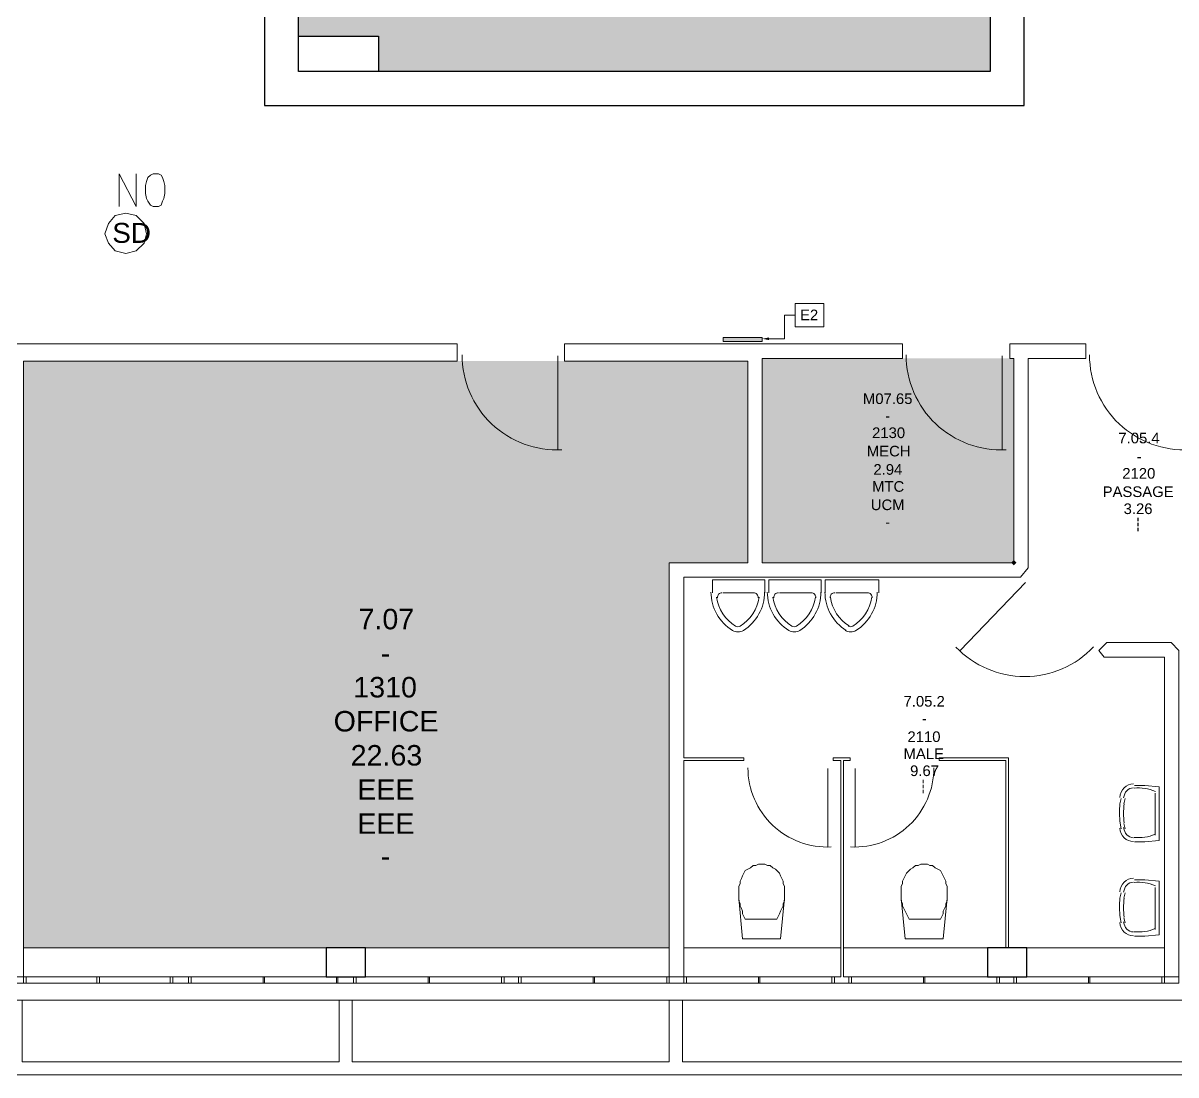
# Model space of a CAD drawing. Header units: millimetres. Extents: x 0 to 58.8, y 0 to 18.9.
# Drawn here: x 28.26 to 37.1, y 1.77 to 9.83 of the extents above; entities that cross this region are included whole.
import ezdxf

# ---------------------------------------------------------------- set-up
doc = ezdxf.new("R2010")
doc.units = ezdxf.units.MM
doc.layers.add('PDF_014407$_ps_FIRE_ACCESS', color=7, linetype='Continuous', true_color=0x37dd00)
doc.layers.add('PDF_014407$HL-TMP', color=7, linetype='Continuous', true_color=0x800000)
for name, color, linetype in [('PDF_014407$_ps_TEXTBOLD$FIRE', 2, 'Continuous'), ('PDF_014407$BL', 7, 'Continuous'), ('PDF_014407$DR', 7, 'Continuous'), ('PDF_014407$FI-DSG', 7, 'Continuous'), ('PDF_014407$PL-TOIL', 7, 'Continuous'), ('PDF_014407$WA', 7, 'Continuous'), ('PDF_014407$WA-COL', 7, 'Continuous'), ('PDF_014407$WA-EXT', 7, 'Continuous'), ('PDF_014407$WA-PART', 7, 'Continuous'), ('PDF_014407$WN', 7, 'Continuous'), ('PDF_Text', 7, 'Continuous')]:
    doc.layers.add(name, color=color, linetype=linetype)
doc.styles.add('PDF ArialMT', font='arial.ttf')

msp = doc.modelspace()

# ---------------------------------------------------------------- hatches: boundary and pattern name
at = {"layer": 'PDF_014407$WA', "transparency": 33554559}
msp.add_hatch(color=256, dxfattribs=at).paths.add_polyline_path([(35.855, 5.7182), (35.845, 5.7082), (35.8349, 5.6981), (35.845, 5.6881), (35.855, 5.6781), (35.865, 5.6881), (35.8751, 5.6981), (35.865, 5.7082)])

# ---------------------------------------------------------------- linework, layer by layer
at = {"layer": 'PDF_014407$_ps_FIRE_ACCESS', "lineweight": 0}
msp.add_lwpolyline([(29.0489, 8.0672), (29.1292, 8.0873), (29.1894, 8.1475), (29.2095, 8.2178), (29.1894, 8.2981), (29.1292, 8.3584), (29.0489, 8.3784), (28.9686, 8.3584), (28.9184, 8.2981), (28.8883, 8.2178), (28.9184, 8.1475), (28.9686, 8.0873)], close=True, dxfattribs=at)
at = {"layer": 'PDF_014407$_ps_TEXTBOLD$FIRE', "lineweight": 20}
msp.add_lwpolyline([(28.9987, 8.4286), (28.9987, 8.6796), (29.1292, 8.4286), (29.1292, 8.6796)], dxfattribs=at)
msp.add_lwpolyline([(29.2597, 8.6796), (29.2396, 8.6695), (29.2195, 8.6495), (29.2095, 8.6194), (29.1995, 8.5892), (29.1995, 8.529), (29.2095, 8.4889), (29.2195, 8.4688), (29.2396, 8.4387), (29.2597, 8.4286), (29.2999, 8.4286), (29.3199, 8.4387), (29.33, 8.4688), (29.34, 8.4889), (29.35, 8.529), (29.35, 8.5892), (29.34, 8.6194), (29.33, 8.6495), (29.3199, 8.6695), (29.2999, 8.6796)], close=True, dxfattribs=at)
at = {"layer": 'PDF_014407$BL', "lineweight": 9}
for points in [[(3.1194, 17.905), (3.1194, 18.1058), (2.2862, 18.9289), (0.951, 18.9289), (-0.0026, 17.9753), (-0.0026, 12.5645), (0.0978, 12.5645), (0.0978, 2.4457), (0.1982, 2.4457), (0.1982, 2.3453), (39.6797, 2.3453)], [(33.2149, 2.7468), (28.2659, 2.7468)], [(34.5299, 2.7468), (33.3253, 2.7468)], [(35.7747, 2.7468), (34.55, 2.7468)], [(37.0094, 2.7468), (35.8249, 2.7468)], [(39.6797, 1.7731), (0.3487, 1.7731), (0.3487, 2.3453)], [(30.6852, 2.3453), (30.6852, 1.8735), (28.2558, 1.8735), (28.2558, 2.3453)], [(33.2149, 2.3453), (33.2149, 1.8735), (30.7856, 1.8735), (30.7856, 2.3453)], [(39.6797, 1.8735), (33.3153, 1.8735), (33.3153, 2.3453)]]:
    msp.add_lwpolyline(points, dxfattribs=at)
at = {"layer": 'PDF_014407$DR', "lineweight": 0}
for points in [[(32.3616, 7.2842), (32.3616, 6.5615), (32.3616, 7.2842)], [(35.7647, 7.2842), (35.7647, 6.5615), (35.7647, 7.2842)], [(35.9454, 5.5476), (35.4434, 5.0256), (35.9454, 5.5476)], [(34.4295, 4.1221), (34.4295, 3.5198), (34.4295, 4.1221)], [(34.6403, 4.1221), (34.6403, 3.5198), (34.6403, 4.1221)]]:
    msp.add_lwpolyline(points, dxfattribs=at)
for centre, radius, start, end in [((32.3544, 7.2908), 0.7278, 180, 272.95531), ((35.7576, 7.2908), 0.7278, 180, 272.95531), ((37.163, 7.2908), 0.7278, 180, 272.95531), ((35.9383, 5.554), 0.7278, 223.60593, 316.56125), ((34.4245, 4.1271), 0.6073, 179.99992, 272.95543), ((34.6353, 4.1271), 0.6073, 267.04457, 0.00008)]:
    msp.add_arc(centre, radius, start, end, dxfattribs=at)
at = {"layer": 'PDF_014407$FI-DSG', "lineweight": 9}
for points in [[(34.1786, 7.6858), (34.3994, 7.6858), (34.3994, 7.5051), (34.1786, 7.5051)], [(33.6265, 7.4248), (33.9276, 7.4248), (33.9276, 7.3947), (33.6265, 7.3947)]]:
    msp.add_lwpolyline(points, close=True, dxfattribs=at)
msp.add_lwpolyline([(33.9778, 7.4147), (34.0983, 7.4147), (34.0983, 7.5954), (34.1786, 7.5954)], dxfattribs=at)
at = {"layer": 'PDF_014407$FI-DSG', "transparency": 33554559}
for points in [[(33.9276, 7.4248), (33.6265, 7.4248), (33.9276, 7.3947)], [(33.6265, 7.4248), (33.9276, 7.3947), (33.6265, 7.3947)], [(33.9778, 7.4047), (33.9276, 7.4147), (33.9778, 7.4248)]]:
    msp.add_solid(points, dxfattribs=at)
at = {"layer": 'PDF_014407$HL-TMP', "transparency": 33554559}
for points in [[(35.6743, 12.424), (30.374, 12.424), (35.6743, 9.7336)], [(30.374, 12.424), (35.6743, 9.7336), (30.374, 9.7336)], [(35.6743, 9.4626), (30.9863, 9.4626), (30.9863, 9.7336)], [(30.9863, 9.7336), (35.6743, 9.7336), (35.6743, 9.4626)], [(35.6743, 9.4626), (35.6743, 9.4626), (30.9863, 9.4626)], [(33.8172, 7.2441), (28.2659, 7.2441), (33.8172, 5.6981)], [(28.2659, 7.2441), (33.8172, 5.6981), (28.2659, 5.6981)], [(33.2149, 5.6981), (28.2659, 5.6981), (33.2149, 2.7468)], [(28.2659, 5.6981), (33.2149, 2.7468), (28.2659, 2.7468)]]:
    msp.add_solid(points, dxfattribs=at)
at = {"layer": 'PDF_014407$HL-TMP', "color": 191, "true_color": 0xbb77ff, "transparency": 33554559}
for points in [[(35.855, 7.2642), (33.9276, 7.2642), (35.855, 5.6981)], [(33.9276, 7.2642), (35.855, 5.6981), (33.9276, 5.6981)]]:
    msp.add_solid(points, dxfattribs=at)
at = {"layer": 'PDF_014407$PL-TOIL', "lineweight": 9}
for points in [[(33.5461, 5.4673), (33.5461, 5.5676), (33.9477, 5.5676), (33.9477, 5.4673)], [(33.9778, 5.4673), (33.9778, 5.5676), (34.3793, 5.5676), (34.3793, 5.4673)], [(34.4095, 5.4673), (34.4095, 5.5676), (34.821, 5.5676), (34.821, 5.4673)], [(33.8674, 5.4673), (33.6265, 5.4673)], [(34.3091, 5.4673), (34.0581, 5.4673)], [(34.7407, 5.4673), (34.4898, 5.4673)], [(36.7786, 3.9916), (36.8589, 3.9916), (36.9693, 3.9816), (36.9693, 3.57), (36.8589, 3.5599), (36.7786, 3.5599)], [(36.9392, 3.6101), (36.9392, 3.9314)], [(33.777, 3.2989), (33.7871, 3.319), (33.7971, 3.3391), (33.8172, 3.3491), (33.8373, 3.3592), (33.8573, 3.3792), (33.8774, 3.3792), (33.8975, 3.3893), (33.9176, 3.3893), (33.9477, 3.3893), (33.9678, 3.3792), (33.9878, 3.3792), (34.0079, 3.3592), (34.028, 3.3491), (34.038, 3.3391), (34.0581, 3.319), (34.0682, 3.2989), (34.0782, 3.2789), (34.0882, 3.2588), (34.0882, 3.2387), (34.0983, 3.2186), (34.0983, 3.1986), (34.0983, 3.1785), (34.0983, 3.1584), (34.0983, 3.1283), (34.0682, 2.8171), (33.777, 2.8171), (33.7469, 3.1283), (33.7469, 3.1082), (33.757, 3.0881), (33.757, 3.0681), (33.767, 3.048), (33.777, 3.0279), (33.777, 3.0078), (33.7871, 2.9877), (33.7971, 2.9677), (34.038, 2.9677), (34.0481, 2.9877), (34.0581, 3.0078), (34.0682, 3.0279), (34.0782, 3.048), (34.0882, 3.0681), (34.0882, 3.0881), (34.0983, 3.1082), (34.0983, 3.1283)], [(33.9176, 3.3893), (33.8975, 3.3893), (33.8774, 3.3792), (33.8573, 3.3792), (33.8373, 3.3592), (33.8172, 3.3491), (33.7971, 3.3391), (33.7871, 3.319), (33.777, 3.2989), (33.767, 3.2789), (33.757, 3.2588), (33.757, 3.2387), (33.7469, 3.2186), (33.7469, 3.1986), (33.7469, 3.1785), (33.7469, 3.1584), (33.7469, 3.1283)], [(35.0218, 3.2989), (35.0319, 3.319), (35.0519, 3.3391), (35.062, 3.3491), (35.082, 3.3592), (35.1021, 3.3792), (35.1222, 3.3792), (35.1423, 3.3893), (35.1724, 3.3893), (35.1925, 3.3893), (35.2125, 3.3792), (35.2326, 3.3792), (35.2527, 3.3592), (35.2728, 3.3491), (35.2929, 3.3391), (35.3029, 3.319), (35.3129, 3.2989), (35.323, 3.2789), (35.333, 3.2588), (35.333, 3.2387), (35.343, 3.2186), (35.343, 3.1986), (35.343, 3.1785), (35.343, 3.1584), (35.343, 3.1283), (35.3129, 2.8171), (35.0218, 2.8171), (34.9917, 3.1283), (34.9917, 3.1082), (35.0017, 3.0881), (35.0017, 3.0681), (35.0118, 3.048), (35.0218, 3.0279), (35.0319, 3.0078), (35.0419, 2.9877), (35.0519, 2.9677), (35.2929, 2.9677), (35.3029, 2.9877), (35.3129, 3.0078), (35.3129, 3.0279), (35.323, 3.048), (35.333, 3.0681), (35.333, 3.0881), (35.343, 3.1082), (35.343, 3.1283)], [(35.1724, 3.3893), (35.1423, 3.3893), (35.1222, 3.3792), (35.1021, 3.3792), (35.082, 3.3592), (35.062, 3.3491), (35.0519, 3.3391), (35.0319, 3.319), (35.0218, 3.2989), (35.0118, 3.2789), (35.0017, 3.2588), (35.0017, 3.2387), (34.9917, 3.2186), (34.9917, 3.1986), (34.9917, 3.1785), (34.9917, 3.1584), (34.9917, 3.1283)], [(36.7786, 3.2688), (36.8589, 3.2688), (36.9693, 3.2588), (36.9693, 2.8472), (36.8589, 2.8372), (36.7786, 2.8372)], [(36.9392, 2.8874), (36.9392, 3.2086)]]:
    msp.add_lwpolyline(points, dxfattribs=at)
for points in [[(33.534, 5.4737, 0.259114), (33.7, 5.1789, 0.285739), (33.7822, 5.1797, 0.259114), (33.9455, 5.4737)], [(33.5768, 5.4336, 0.224356), (33.7212, 5.213, 0.285737), (33.7583, 5.213, 0.224356), (33.9027, 5.4336)], [(33.9656, 5.4737, 0.259114), (34.1316, 5.1789, 0.285739), (34.2139, 5.1797, 0.259114), (34.3772, 5.4737)], [(34.0084, 5.4336, 0.224356), (34.1529, 5.213, 0.285737), (34.19, 5.213, 0.224356), (34.3344, 5.4336)], [(34.5633, 5.1789, 0.285739), (34.6455, 5.1797, 0.259114), (34.8089, 5.4737)], [(34.5845, 5.213, 0.285737), (34.6217, 5.213, 0.224356), (34.7661, 5.4336)], [(36.6782, 3.6603), (36.6698, 3.7015, -0.04799), (36.6681, 3.8511), (36.6782, 3.8912)], [(36.6782, 2.9376), (36.6698, 2.9787, -0.04799), (36.6681, 3.1283), (36.6782, 3.1684)]]:
    msp.add_lwpolyline(points, format="xyb", dxfattribs=at)
for points in [[(36.7083, 3.8912), (36.6982, 3.8511)], [(36.6982, 3.7005), (36.7083, 3.6603)], [(36.7083, 3.1684), (36.6982, 3.1283)], [(36.6982, 2.9777), (36.7083, 2.9376)]]:
    msp.add_lwpolyline(points, close=True, dxfattribs=at)
for points in [[(36.6997, 3.8498, 0.047875), (36.6997, 3.7045, -0.047875)], [(36.6997, 3.127, 0.047875), (36.6997, 2.9817, -0.047875)]]:
    msp.add_lwpolyline(points, format="xyb", close=True, dxfattribs=at)
for centre, radius, start, end in [((33.6193, 5.4336), 0.0351, 89.99999, 187.05876), ((33.8602, 5.4336), 0.0351, 352.94124, 90.00001), ((34.051, 5.4336), 0.0351, 89.99999, 187.05876), ((34.3019, 5.4336), 0.0351, 352.94124, 90.00001), ((34.7537, 5.4737), 0.3463, 180, 238.1067), ((34.4826, 5.4336), 0.0351, 89.99999, 187.05876), ((34.7537, 5.4737), 0.3062, 187.52563, 238.10667), ((34.7336, 5.4336), 0.0351, 352.94124, 90.00001), ((36.8116, 3.6539), 0.3189, 66.27986, 96.16038), ((36.8116, 3.9006), 0.3091, 263.70999, 293.91854), ((36.8116, 2.9311), 0.3189, 66.27986, 96.16038), ((36.8116, 3.1778), 0.3091, 263.70999, 293.91854)]:
    msp.add_arc(centre, radius, start, end, dxfattribs=at)
for points in [[(36.7715, 4.003), (36.7174, 4.003), (36.6721, 3.9582), (36.6666, 3.8993)], [(36.7715, 3.9729), (36.7329, 3.9729), (36.7005, 3.9398), (36.6966, 3.8962)], [(36.7715, 3.9729), (36.7329, 3.9729), (36.7005, 3.9398), (36.6966, 3.8962)], [(36.6666, 3.6651), (36.6721, 3.6062), (36.7174, 3.5613), (36.7715, 3.5613)], [(36.6966, 3.6681), (36.7005, 3.6246), (36.7329, 3.5914), (36.7715, 3.5914)], [(36.6966, 3.6681), (36.7005, 3.6246), (36.7329, 3.5914), (36.7715, 3.5914)], [(36.7715, 3.2802), (36.7174, 3.2802), (36.6721, 3.2354), (36.6666, 3.1765)], [(36.7715, 3.2501), (36.7329, 3.2501), (36.7005, 3.217), (36.6966, 3.1734)], [(36.7715, 3.2501), (36.7329, 3.2501), (36.7005, 3.217), (36.6966, 3.1734)], [(36.6666, 2.9423), (36.6721, 2.8834), (36.7174, 2.8385), (36.7715, 2.8385)], [(36.6966, 2.9453), (36.7005, 2.9018), (36.7329, 2.8686), (36.7715, 2.8686)], [(36.6966, 2.9453), (36.7005, 2.9018), (36.7329, 2.8686), (36.7715, 2.8686)]]:
    msp.add_open_spline(points, degree=3, dxfattribs=at)
at = {"layer": 'PDF_014407$WA', "lineweight": 20}
for points in [[(31.5886, 7.3746), (27.3524, 7.3746), (27.3524, 7.2441), (28.1454, 7.2441), (28.1454, 2.526), (28.2659, 2.526), (28.2659, 7.2441), (31.5886, 7.2441)], [(37.1199, 5.0256), (37.0596, 5.0858), (36.5677, 5.0858), (36.5075, 5.0256), (36.5477, 4.9754), (37.0094, 4.9754), (37.0094, 2.526), (37.1199, 2.526)], [(28.2659, 2.4758), (28.1454, 2.4758), (28.1454, 2.526), (28.2659, 2.526)], [(29.5307, 2.4758), (29.4103, 2.4758), (29.4103, 2.526), (29.5307, 2.526)], [(30.7956, 2.4758), (30.6751, 2.4758), (30.6751, 2.526), (30.7956, 2.526)], [(32.0604, 2.4758), (31.95, 2.4758), (31.95, 2.526), (32.0604, 2.526)], [(33.3253, 2.4758), (33.2149, 2.4758), (33.2149, 2.526), (33.3253, 2.526)], [(35.855, 2.4758), (35.7446, 2.4758), (35.7446, 2.526), (35.855, 2.526)], [(37.1199, 2.4758), (37.0094, 2.4758), (37.0094, 2.526), (37.1199, 2.526)]]:
    msp.add_lwpolyline(points, close=True, dxfattribs=at)
for points in [[(33.3253, 4.2024), (33.3253, 5.5877), (35.9052, 5.5877), (35.9654, 5.658), (35.9654, 7.2642), (36.4071, 7.2642), (36.4071, 7.3746), (35.8249, 7.3746), (35.8249, 7.2642), (35.855, 7.2642), (35.855, 5.6981), (33.9276, 5.6981), (33.9276, 7.2642), (35.0017, 7.2642), (35.0017, 7.3746), (32.4118, 7.3746), (32.4118, 7.2441), (33.8172, 7.2441), (33.8172, 5.6981), (33.2149, 5.6981), (33.2149, 2.526), (33.3253, 2.526), (33.3253, 4.1823)], [(35.7948, 2.7468), (35.8149, 2.7468)], [(34.55, 2.526), (34.5902, 2.526), (34.5902, 2.4758), (34.4797, 2.4758), (34.4797, 2.526), (34.5299, 2.526)]]:
    msp.add_lwpolyline(points, dxfattribs=at)
at = {"layer": 'PDF_014407$WA-COL', "lineweight": 25}
for points in [[(30.374, 9.7336), (30.9863, 9.7336), (30.9863, 9.4626), (30.374, 9.4626)], [(30.8859, 2.7468), (30.5848, 2.7468), (30.5848, 2.526), (30.8859, 2.526)], [(35.9554, 2.7468), (35.6542, 2.7468), (35.6542, 2.526), (35.9554, 2.526)]]:
    msp.add_lwpolyline(points, close=True, dxfattribs=at)
at = {"layer": 'PDF_014407$WA-EXT', "lineweight": 25}
msp.add_lwpolyline([(29.5508, 12.183), (30.113, 12.183), (30.113, 12.0425), (30.374, 12.0425), (30.374, 12.424), (30.1632, 12.424), (30.1632, 14.3714), (28.3161, 14.3714), (28.3161, 16.7907), (35.6743, 16.7907), (35.6743, 9.4626), (30.374, 9.4626), (30.374, 10.4062), (30.113, 10.4062), (30.113, 9.2016), (35.9353, 9.2016), (35.9353, 11.6309)], dxfattribs=at)
at = {"layer": 'PDF_014407$WA-PART', "lineweight": 18}
for points in [[(33.3253, 4.1823), (33.7871, 4.1823), (33.7871, 4.2024), (33.3253, 4.2024)], [(33.7871, 4.1823), (33.7871, 4.2024)], [(33.7871, 4.2024), (33.7871, 4.1823), (33.7871, 4.2024)], [(34.5299, 2.526), (34.5299, 4.1823), (34.4697, 4.1823), (34.4697, 4.2024), (34.6002, 4.2024), (34.6002, 4.1823)], [(34.4697, 4.1823), (34.4697, 4.2024)], [(34.4697, 4.2024), (34.4697, 4.1823), (34.4697, 4.2024)], [(34.55, 2.526), (34.55, 4.1823), (34.6002, 4.1823), (34.6002, 4.2024)], [(34.6002, 4.1823), (34.6002, 4.2024), (34.6002, 4.1823)], [(35.8149, 2.7468), (35.8149, 4.2024), (35.2828, 4.2024), (35.2828, 4.1823), (35.2828, 4.2024)], [(35.2828, 4.1823), (35.2828, 4.2024), (35.2828, 4.1823)], [(35.2828, 4.1823), (35.7948, 4.1823), (35.7948, 2.7468)]]:
    msp.add_lwpolyline(points, dxfattribs=at)
at = {"layer": 'PDF_014407$WN', "lineweight": 0}
for points in [[(28.828, 2.526), (28.828, 2.4959), (28.828, 2.4758), (28.8481, 2.4758), (28.8481, 2.4959), (28.8481, 2.526), (28.828, 2.526), (28.296, 2.526), (28.828, 2.526), (29.3902, 2.526), (29.4103, 2.526), (28.2659, 2.526), (28.286, 2.526), (28.296, 2.526)], [(28.2659, 2.4758), (28.2659, 2.526), (28.2659, 2.4758), (28.286, 2.4758), (28.286, 2.526), (28.286, 2.4959)], [(28.286, 2.4758), (28.8481, 2.4758)], [(29.3902, 2.4959), (29.3902, 2.4758), (29.3802, 2.4758)], [(29.4103, 2.4758), (29.4103, 2.526), (29.4103, 2.4758), (29.3902, 2.4758), (29.3902, 2.526)], [(30.1029, 2.526), (30.1029, 2.4959), (30.1029, 2.4758), (30.113, 2.4758), (30.113, 2.4959), (30.113, 2.526), (30.1029, 2.526), (29.5609, 2.526), (30.1029, 2.526), (30.6651, 2.526), (30.6751, 2.526), (29.5307, 2.526), (29.5508, 2.526), (29.5609, 2.526)], [(29.5307, 2.4758), (29.5307, 2.526), (29.5307, 2.4758), (29.5508, 2.4758), (29.5508, 2.526), (29.5508, 2.4959)], [(29.5508, 2.4758), (30.113, 2.4758)], [(30.6651, 2.4959), (30.6651, 2.4758), (30.645, 2.4758)], [(30.6751, 2.4758), (30.6751, 2.526), (30.6751, 2.4758), (30.6651, 2.4758), (30.6651, 2.526)], [(31.3678, 2.526), (31.3678, 2.4959), (31.3678, 2.4758), (31.3778, 2.4758), (31.3778, 2.4959), (31.3778, 2.526), (31.3678, 2.526), (30.8257, 2.526), (31.3678, 2.526), (31.9299, 2.526), (31.95, 2.526), (30.7956, 2.526), (30.8157, 2.526), (30.8257, 2.526)], [(30.7956, 2.4758), (30.7956, 2.526), (30.7956, 2.4758), (30.8157, 2.4758), (30.8157, 2.526), (30.8157, 2.4959)], [(30.8157, 2.4758), (31.3778, 2.4758)], [(31.9299, 2.4959), (31.9299, 2.4758), (31.9199, 2.4758)], [(31.95, 2.4758), (31.95, 2.526), (31.95, 2.4758), (31.9299, 2.4758), (31.9299, 2.526)], [(32.6326, 2.526), (32.6326, 2.4959), (32.6326, 2.4758), (32.6427, 2.4758), (32.6427, 2.4959), (32.6427, 2.526), (32.6326, 2.526), (32.0906, 2.526), (32.6326, 2.526), (33.1948, 2.526), (33.2149, 2.526), (32.0604, 2.526), (32.0805, 2.526), (32.0906, 2.526)], [(32.0604, 2.4758), (32.0604, 2.526), (32.0604, 2.4758), (32.0805, 2.4758), (32.0805, 2.526), (32.0805, 2.4959)], [(32.0805, 2.4758), (32.6427, 2.4758)], [(33.1948, 2.4959), (33.1948, 2.4758), (33.1848, 2.4758)], [(33.2149, 2.4758), (33.2149, 2.526), (33.2149, 2.4758), (33.1948, 2.4758), (33.1948, 2.526)], [(33.8975, 2.526), (33.8975, 2.4959), (33.8975, 2.4758), (33.9075, 2.4758), (33.9075, 2.4959), (33.9075, 2.526), (33.8975, 2.526), (33.3554, 2.526), (33.8975, 2.526), (34.4597, 2.526), (34.4797, 2.526), (33.3253, 2.526), (33.3454, 2.526), (33.3554, 2.526)], [(33.3253, 2.4758), (33.3253, 2.526), (33.3253, 2.4758), (33.3454, 2.4758), (33.3454, 2.526), (33.3454, 2.4959)], [(33.3454, 2.4758), (33.9075, 2.4758)], [(34.4597, 2.4959), (34.4597, 2.4758), (34.4496, 2.4758)], [(34.4797, 2.4758), (34.4797, 2.526), (34.4797, 2.4758), (34.4597, 2.4758), (34.4597, 2.526)], [(35.1624, 2.526), (35.1624, 2.4959), (35.1624, 2.4758), (35.1724, 2.4758), (35.1724, 2.4959), (35.1724, 2.526), (35.1624, 2.526), (34.6203, 2.526), (35.1624, 2.526), (35.7245, 2.526), (35.7446, 2.526), (34.5902, 2.526), (34.6102, 2.526), (34.6203, 2.526)], [(34.5902, 2.4758), (34.5902, 2.526), (34.5902, 2.4758), (34.6102, 2.4758), (34.6102, 2.526), (34.6102, 2.4959)], [(34.6102, 2.4758), (35.1724, 2.4758)], [(35.7245, 2.4959), (35.7245, 2.4758), (35.7145, 2.4758)], [(35.7446, 2.4758), (35.7446, 2.526), (35.7446, 2.4758), (35.7245, 2.4758), (35.7245, 2.526)], [(36.4272, 2.526), (36.4272, 2.4959), (36.4272, 2.4758), (36.4372, 2.4758), (36.4372, 2.4959), (36.4372, 2.526), (36.4272, 2.526), (35.8851, 2.526), (36.4272, 2.526), (36.9894, 2.526), (37.0094, 2.526), (35.855, 2.526), (35.8751, 2.526), (35.8851, 2.526)], [(35.855, 2.4758), (35.855, 2.526), (35.855, 2.4758), (35.8751, 2.4758), (35.8751, 2.526), (35.8751, 2.4959)], [(35.8751, 2.4758), (36.4372, 2.4758)], [(36.9894, 2.4959), (36.9894, 2.4758), (36.9793, 2.4758)], [(37.0094, 2.4758), (37.0094, 2.526), (37.0094, 2.4758), (36.9894, 2.4758), (36.9894, 2.526)]]:
    msp.add_lwpolyline(points, dxfattribs=at)
for points in [[(28.8481, 2.4758), (29.3802, 2.4758)], [(30.113, 2.4758), (30.645, 2.4758)], [(31.3778, 2.4758), (31.9199, 2.4758)], [(32.6427, 2.4758), (33.1848, 2.4758)], [(33.9075, 2.4758), (34.4496, 2.4758)], [(35.1724, 2.4758), (35.7145, 2.4758)], [(36.4372, 2.4758), (36.9793, 2.4758)]]:
    msp.add_lwpolyline(points, close=True, dxfattribs=at)

# ---------------------------------------------------------------- texts
at = {"layer": 'PDF_Text', "color": 2, "insert": (28.9462, 8.225), "char_height": 0.15281, "attachment_point": 4, "style": 'PDF ArialMT'}
msp.add_mtext('SD', dxfattribs=at)
at = {"layer": 'PDF_Text', "attachment_point": 4, "style": 'PDF ArialMT'}
for s, insert, char_height in [('E2', (34.2166, 7.5973), 0.0815), ('M07.65', (34.6985, 6.9548), 0.0815), ('-', (34.8691, 6.8243), 0.0815), ('2130', (34.7687, 6.6938), 0.0815), ('7.05.4', (36.6561, 6.6536), 0.0815), ('MECH', (34.7286, 6.5532), 0.0815), ('2.94', (34.7788, 6.4127), 0.0815), ('-', (36.7966, 6.5131), 0.0815), ('2120', (36.6862, 6.3826), 0.0815), ('MTC', (34.7687, 6.2822), 0.0815), ('PASSAGE', (36.5356, 6.242), 0.0815), ('UCM', (34.7587, 6.1416), 0.0815), ('3.26', (36.6962, 6.1115), 0.0815), ('-', (34.8691, 6.0111), 0.0815), ('7.07', (30.8335, 5.2655), 0.15688), ('-', (31.0041, 5.0045), 0.1569), ('1310', (30.7933, 4.7435), 0.15688), ('7.05.2', (35.0097, 4.6358), 0.0815), ('OFFICE', (30.6427, 4.4825), 0.15688), ('-', (35.1502, 4.5053), 0.0815), ('2110', (35.0398, 4.3647), 0.0815), ('22.63', (30.7732, 4.2215), 0.15688), ('MALE', (35.0097, 4.2342), 0.0815), ('9.67', (35.0599, 4.1037), 0.0815), ('EEE', (30.8234, 3.9605), 0.15688), ('EEE', (30.8234, 3.6994), 0.15688), ('-', (31.0041, 3.4485), 0.1569)]:
    msp.add_mtext(s, dxfattribs=dict(at, insert=insert, char_height=char_height))
at = {"layer": 'PDF_Text', "char_height": 0.0815, "attachment_point": 4, "rotation": 270, "style": 'PDF ArialMT'}
for insert in [(36.8155, 6.0482), (35.1691, 4.0404)]:
    msp.add_mtext('---', dxfattribs=dict(at, insert=insert))

doc.saveas('drawing.dxf')
